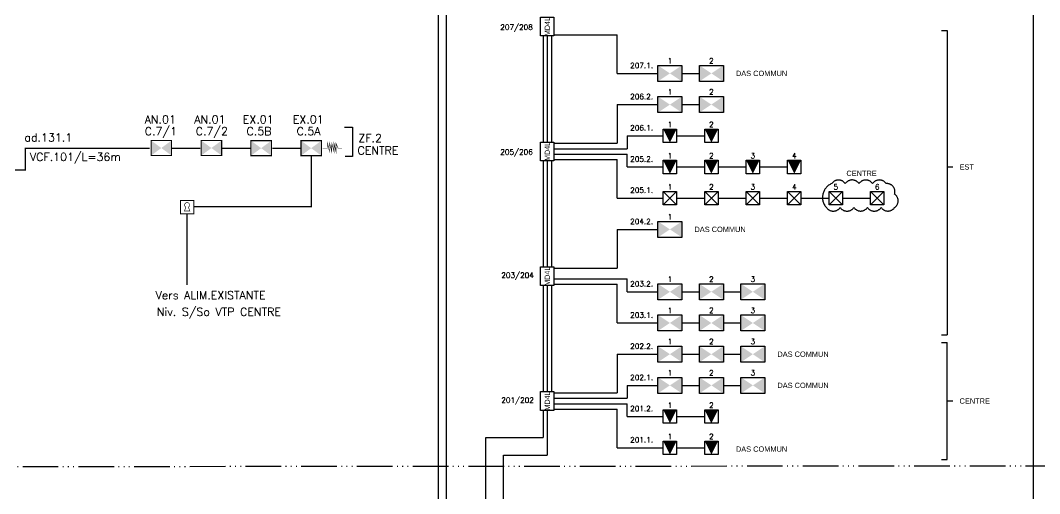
# Model space of a CAD drawing. Header units: millimetres. Extents: x 3366 to 4352, y -3415 to -2128.
# Drawn here: x 3796.2 to 4139.2, y -3097.8 to -2938.5 of the extents above; entities that cross this region are included whole.
import ezdxf
from ezdxf.enums import TextEntityAlignment as Align

# ---------------------------------------------------------------- set-up
doc = ezdxf.new("R2010")
doc.units = ezdxf.units.MM
for name, pattern in [('ACAD_ISO06W100', [37.5, 24, -3, 0.5, -3, 0.5, -3, 0.5, -3]), ('CACHE2', [4.7625, 3.175, -1.5875]), ('CONTINU', [0]), ('SLD', [0])]:
    doc.linetypes.add(name, pattern=pattern)
for name, color, linetype in [('CCF', 6, 'Continuous'), ('JCC-ADRESSAGE', 6, 'Continuous'), ('JCC-ALARME GENERALE SELECTIVE', 3, 'Continuous'), ('JCC-CABLE1', 90, 'CABLE1'), ('JCC-CABLE2', 1, 'CABLE2'), ('JCC-CABLE3', 4, 'CABLE3'), ('JCC-CABLE4', 210, 'CABLE4'), ('JCC-CABLE5', 160, 'CABLE5'), ('JCC-ELEMENT DEPORTE_4 L DAS', 1, 'Continuous'), ('JCC-SYNOPTIQUE', 7, 'ACAD_ISO06W100')]:
    doc.layers.add(name, color=color, linetype=linetype)
doc.layers.add('JCC-MD4L', color=1, linetype='Continuous', lineweight=0)
doc.layers.add('JCC-PCF', color=1, linetype='Continuous', lineweight=25)
doc.styles.add('HELVL', font='ROMAND.SHX')
doc.styles.add('TEXTE', font='romans.shx')
doc.linetypes.add('CABLE1', pattern='A,3,-0.2,["/",Standard,S=1,R=0,X=0,Y=-0.5],-0.9', length=4.1)
doc.linetypes.add('CABLE2', pattern='A,3,-0.2,["//",Standard,S=1,R=0,X=0,Y=-0.5],-1.9', length=5.1)
doc.linetypes.add('CABLE3', pattern='A,3,-0.3,["*",Standard,S=1,R=0,X=0,Y=-0.5],-1', length=4.3)
doc.linetypes.add('CABLE4', pattern='A,3,-0.3,["**",Standard,S=1,R=0,X=0,Y=-0.5],-2', length=5.3)
doc.linetypes.add('CABLE5', pattern='A,3,-0.3,["~",Standard,S=1.5,R=0,X=0,Y=-0.85],-1.3', length=4.6)

# ---------------------------------------------------------------- blocks, each defined once
blk = doc.blocks.new('MD4L')
at = {"layer": 'JCC-ELEMENT DEPORTE_4 L DAS', "color": 0}
blk.add_lwpolyline([(-3.5, 2.5), (3.5, 2.5), (3.5, -2.5), (-3.5, -2.5)], close=True, dxfattribs=at)
at = {"layer": 'JCC-ADRESSAGE', "style": 'TEXTE'}
blk.add_attdef('ADRESSE', text='', height=3, dxfattribs=at).set_placement((0, 5), align=Align.MIDDLE)
at = {"layer": 'JCC-ELEMENT DEPORTE_4 L DAS', "color": 0, "width": 0.8}
blk.add_text('MD4L', height=2, dxfattribs=at).set_placement((0, 0), align=Align.MIDDLE_CENTER)
blk = doc.blocks.new('alarme générale selective')
at = {"layer": 'JCC-ALARME GENERALE SELECTIVE', "color": 0}
for p, q in [((2.5, -2.5), (-2.5, 2.5)), ((-2.5, -2.5), (2.5, 2.5))]:
    blk.add_line(p, q, dxfattribs=at)
blk.add_lwpolyline([(-2.5, 2.5), (2.5, 2.5), (2.5, -2.5), (-2.5, -2.5)], close=True, dxfattribs=at)
at = {"layer": 'JCC-ADRESSAGE', "style": 'TEXTE'}
blk.add_attdef('ADRESSE', text='', height=3, dxfattribs=at).set_placement((0, 5), align=Align.MIDDLE)
blk = doc.blocks.new('pcf')
for p, q in [((-2.5, -2.5), (-2.5, 2.5)), ((-2.5, 2.5), (2.5, 2.5)), ((2.5, 2.5), (2.5, -2.5)), ((2.5, -2.5), (-2.5, -2.5))]:
    blk.add_line(p, q)
blk.add_lwpolyline([(0, 2.5, 5, 0, 0), (0, -2.5, 0, 0, 0)], format="xyseb")
at = {"flags": 1}
for tag, p in [('SURVEILLANCE', (0.47, 9.4)), ('SYMB_GRAPH', (0.3, 7.54)), ('SYMB_VIC', (-0.15, 5.75)), ('MODULE', (-0.31, 2.9)), ('SYMB_VISIODEF', (0, 1.25)), ('ADRESSE', (0, -1.5)), ('METIER', (-0.07, -4.13)), ('VARIANTE', (0, -9.75)), ('POSITION', (0.16, -7.82)), ('CENTRALE', (0, -11.19)), ('TYPE', (0.31, -12.52))]:
    blk.add_attdef(tag, text='', height=2.5, dxfattribs=at).set_placement(p, align=Align.CENTER)
for tag, p in [('LIBELLE', (0, 4)), ('LIBELLEZONE', (0, -6.5))]:
    blk.add_attdef(tag, text='', height=2.5).set_placement(p, align=Align.CENTER)
blk = doc.blocks.new('ccf')
blk.add_lwpolyline([(-4.5, 3), (4.5, 3), (4.5, -3), (-4.5, -3)], close=True)
for points in [[(-4.5, 3), (0, 0), (-4.5, -3), (0, 0)], [(4.5, 3), (0, 0), (4.5, -3), (0, 0)]]:
    blk.add_solid(points)
at = {"flags": 1}
for tag, p in [('SURVEILLANCE', (-0.4, 9.45)), ('SYMB_GRAPH', (-1.11, 8.01)), ('SYMB_VIC', (-0.3, 5.75)), ('MODULE', (-1.19, 2.95)), ('SYMB_VISIODEF', (0, 1.25)), ('ADRESSE', (0, -1.5)), ('METIER', (-0.22, -4.11)), ('POSITION', (-0.72, -7.78)), ('VARIANTE', (0, -9.75)), ('TYPE', (-0.89, -9.34)), ('CENTRALE', (-0.3, -11.63))]:
    blk.add_attdef(tag, text='', height=2.5, dxfattribs=at).set_placement(p, align=Align.CENTER)
for tag, p in [('LIBELLE', (0, 4)), ('LIBELLEZONE', (0, -6.5))]:
    blk.add_attdef(tag, text='', height=2.5).set_placement(p, align=Align.CENTER)
blk = doc.blocks.new("VOLETS D'AMENEE D'AIR DESENFUMAGE")
at = {"color": 3, "linetype": 'SLD', "const_width": 0.373}
blk.add_lwpolyline([(0, 5.12), (0, 0), (6.97, 0), (6.97, 5.12)], close=True, dxfattribs=at)
at = {"color": 3, "linetype": 'SLD'}
blk.add_solid([(0, 5.12), (0, 0), (6.97, 0), (6.97, 5.12)], dxfattribs=at)
blk = doc.blocks.new("VOLETS D'EXTRACTION DE DESENFUMAGE")
at = {"color": 1, "linetype": 'SLD', "const_width": 0.373}
blk.add_lwpolyline([(0, 5.12), (0, 0), (6.97, 0), (6.97, 5.12)], close=True, dxfattribs=at)
at = {"color": 1, "linetype": 'SLD'}
blk.add_solid([(0, 5.12), (0, 0), (6.97, 0), (6.97, 5.12)], dxfattribs=at)
blk = doc.blocks.new('ELEMENT TERMINAL DAS')
at = {"linetype": 'SLD', "const_width": 0.015}
blk.add_lwpolyline([(0, 0), (0.138, 0), (0.141, 0.131), (0.192, -0.09), (0.196, 0.138), (0.253, -0.09), (0.257, 0.138), (0.317, -0.09), (0.317, 0.138), (0.372, -0.09), (0.375, 0.131), (0.433, 0), (0.536, 0)], dxfattribs=at)
blk = doc.blocks.new('BOITIER RÉARMEMENT MOTEUR DE DESENFUMAGE')
at = {"linetype": 'Continuous', "const_width": 0.31}
blk.add_lwpolyline([(0, 4.52), (0, 0), (4.52, 0), (4.52, 4.52)], close=True, dxfattribs=at)
at = {"color": 1, "linetype": 'Continuous', "const_width": 0.2}
blk.add_lwpolyline([(2.71, 2.26, 3.408312), (1.81, 2.26), (1.38, 0.92), (3.2, 0.92), (2.71, 2.26)], format="xyb", dxfattribs=at)

msp = doc.modelspace()

# ---------------------------------------------------------------- linework, layer by layer
at = {"color": 0}
for p, q in [((3905.32, -2974.44), (3907.93, -2974.44)), ((3907.93, -2974.44), (3907.93, -2984.31)), ((3907.93, -2984.31), (3905.47, -2984.31))]:
    msp.add_line(p, q, dxfattribs=at)
at = {"color": 1, "linetype": 'CACHE2', "const_width": 0.45}
msp.add_lwpolyline([(4011.56, -3329.21), (4137.12, -3329.21), (4137.12, -2291.51), (4175.56, -2291.51), (4175.56, -2302.48)], dxfattribs=at)
at = {"color": 3, "const_width": 0.45}
for points in [[(3793.37, -2988.91), (3797.82, -2988.91), (3797.86, -2981.56), (3839.77, -2981.56)], [(3847.17, -2981.56), (3856.79, -2981.56)]]:
    msp.add_lwpolyline(points, dxfattribs=at)
at = {"color": 6, "linetype": 'CONTINU', "const_width": 0.45}
for points in [[(3894.08, -2984.05), (3894.08, -3001.25), (3854.57, -3001.25)], [(3852.31, -3003.62), (3852.31, -3027.55)]]:
    msp.add_lwpolyline(points, dxfattribs=at)
at = {"color": 30, "const_width": 0.45}
for points in [[(3864.19, -2981.56), (3873.81, -2981.56)], [(3881.04, -2981.56), (3890.66, -2981.56)]]:
    msp.add_lwpolyline(points, dxfattribs=at)
at = {"layer": 'JCC-CABLE1', "color": 1}
for p, q in [((3973.53, -2943.74), (3973.53, -2979.45)), ((3973.53, -2985.75), (3973.53, -3021.46)), ((3973.53, -3027.76), (3973.53, -3063.47)), ((3973.53, -3069.77), (3973.53, -3084.87)), ((3958.76, -3289.86), (3958.76, -3084.87)), ((3958.76, -3084.87), (3973.53, -3084.87))]:
    msp.add_line(p, q, dxfattribs=at)
at = {"layer": 'JCC-CABLE1'}
for p, q in [((3974.92, -2943.74), (3974.92, -2979.45)), ((3974.92, -2985.75), (3974.92, -3021.46)), ((3975.78, -2985.32), (3996.99, -2985.32)), ((3996.99, -2998.35), (3996.99, -2985.32)), ((3996.99, -2998.35), (4012.54, -2998.35)), ((4017.04, -2998.35), (4026.49, -2998.35)), ((4030.99, -2998.35), (4040.45, -2998.35)), ((4044.95, -2998.35), (4054.4, -2998.35)), ((4058.9, -2998.35), (4068.35, -2998.35)), ((4072.85, -2998.35), (4082.31, -2998.35)), ((3974.92, -3027.76), (3974.92, -3063.47))]:
    msp.add_line(p, q, dxfattribs=at)
msp.add_lwpolyline([(3936.8, -2343.32), (3936.8, -3291.65), (3881.77, -3291.65), (3881.77, -3322.38)], dxfattribs=at)
at = {"layer": 'JCC-CABLE2'}
for p, q in [((4000.45, -2977.35), (4012.54, -2977.35)), ((4000.45, -2977.35), (4000.45, -2981.69)), ((4017.04, -2977.35), (4026.49, -2977.35)), ((3975.78, -2981.69), (4000.45, -2981.69)), ((3975.78, -2983.5), (4000.45, -2983.5)), ((4000.45, -2987.85), (4000.45, -2983.5)), ((4000.45, -2987.85), (4012.54, -2987.85)), ((4017.04, -2987.85), (4026.49, -2987.85)), ((4030.99, -2987.85), (4040.45, -2987.85)), ((4044.95, -2987.85), (4054.4, -2987.85)), ((3975.78, -3067.53), (4000.45, -3067.53)), ((4000.45, -3071.87), (4000.45, -3067.53)), ((4000.45, -3071.87), (4012.54, -3071.87)), ((4017.04, -3071.87), (4026.49, -3071.87))]:
    msp.add_line(p, q, dxfattribs=at)
at = {"layer": 'JCC-CABLE3'}
for p, q in [((3972.13, -2943.74), (3972.13, -2979.45)), ((3972.13, -2985.75), (3972.13, -3021.46)), ((3972.13, -3027.76), (3972.13, -3063.47)), ((3972.13, -3069.77), (3972.13, -3078.9)), ((3952.79, -3078.9), (3972.13, -3078.9))]:
    msp.add_line(p, q, dxfattribs=at)
for points in [[(3899.48, -3377.5), (3899.48, -3396.94), (3861.52, -3396.94), (3861.52, -3293.43), (3939.58, -3293.43), (3939.58, -2346.11)], [(3887.65, -3377.5), (3887.65, -3394.33), (3864.13, -3394.33), (3864.13, -3295.64), (3952.79, -3295.64), (3952.79, -3078.9)]]:
    msp.add_lwpolyline(points, dxfattribs=at)
at = {"layer": 'JCC-CABLE4'}
for p, q in [((3975.78, -2943.31), (3996.99, -2943.31)), ((3996.99, -2956.34), (3996.99, -2943.31)), ((3996.99, -2956.34), (4010.74, -2956.34)), ((4018.84, -2956.34), (4024.73, -2956.34)), ((3996.99, -3008.85), (3996.99, -3021.89)), ((3996.99, -3008.85), (4010.74, -3008.85)), ((3975.78, -3021.89), (3996.99, -3021.89)), ((3996.99, -3050.87), (3996.99, -3063.9)), ((3996.99, -3050.87), (4010.74, -3050.87)), ((4018.84, -3050.87), (4024.73, -3050.87)), ((4032.79, -3050.87), (4038.68, -3050.87)), ((4000.45, -3061.37), (4010.74, -3061.37)), ((4000.45, -3061.37), (4000.45, -3065.71)), ((4018.84, -3061.37), (4024.73, -3061.37)), ((4032.79, -3061.37), (4038.68, -3061.37)), ((3975.78, -3063.9), (3996.99, -3063.9)), ((3975.78, -3065.71), (4000.45, -3065.71))]:
    msp.add_line(p, q, dxfattribs=at)
at = {"layer": 'JCC-CABLE4', "color": 31}
for p, q in [((3975.78, -3069.34), (3996.99, -3069.34)), ((3996.99, -3082.37), (3996.99, -3069.34)), ((3996.99, -3082.37), (4012.54, -3082.37)), ((4017.04, -3082.37), (4026.49, -3082.37))]:
    msp.add_line(p, q, dxfattribs=at)
at = {"layer": 'JCC-CABLE5', "linetype": 'CABLE5'}
for p, q in [((3996.99, -2966.84), (3996.99, -2979.88)), ((3996.99, -2966.84), (4010.74, -2966.84)), ((4018.84, -2966.84), (4024.73, -2966.84)), ((3975.78, -2979.88), (3996.99, -2979.88)), ((3975.78, -3025.52), (4000.45, -3025.52)), ((3975.78, -3027.33), (3996.99, -3027.33)), ((3996.99, -3040.36), (3996.99, -3027.33)), ((4000.45, -3029.86), (4000.45, -3025.52)), ((4000.45, -3029.86), (4010.74, -3029.86)), ((4018.84, -3029.86), (4024.73, -3029.86)), ((4032.79, -3029.86), (4038.68, -3029.86)), ((3996.99, -3040.36), (4010.74, -3040.36)), ((4018.84, -3040.36), (4024.73, -3040.36)), ((4032.79, -3040.36), (4038.68, -3040.36))]:
    msp.add_line(p, q, dxfattribs=at)
at = {"layer": 'JCC-SYNOPTIQUE', "color": 8, "linetype": 'ByBlock'}
for p, q in [((4106.16, -2941.9), (4108.08, -2941.9)), ((4108.08, -2941.9), (4108.08, -3044.3)), ((4108.08, -2987.85), (4110, -2987.85)), ((4106.16, -3044.3), (4108.08, -3044.3)), ((4106.16, -3046.92), (4108.08, -3046.92)), ((4108.08, -3086.32), (4108.08, -3046.92)), ((4108.08, -3066.62), (4110, -3066.62)), ((4106.16, -3086.32), (4108.08, -3086.32))]:
    msp.add_line(p, q, dxfattribs=at)
at = {"layer": 'JCC-SYNOPTIQUE', "color": 0, "ltscale": 0.5}
msp.add_line((3365.73, -3088.94), (4351.39, -3088.29), dxfattribs=at)
at = {"layer": 'JCC-SYNOPTIQUE', "color": 8}
msp.add_lwpolyline([(4067.45, -3001.5, 0.520567), (4072.08, -3001.5, 0.520567), (4076.71, -3001.5, 0.520567), (4081.24, -3001.5, 0.520567), (4085.87, -3001.5, 0.520567), (4090.41, -3001.5, 0.520567), (4090.41, -2996.97, 0.520567), (4087.59, -2993.43, 0.520567), (4082.97, -2993.43, 0.520567), (4078.43, -2993.43, 0.520567), (4073.8, -2993.43, 0.520567), (4069.27, -2993.43, 0.520567)], format="xyb", close=True, dxfattribs=at)

# ---------------------------------------------------------------- block references
at = {"linetype": 'Continuous'}
for name, p, xscale, yscale, zscale in [("VOLETS D'AMENEE D'AIR DESENFUMAGE", (3840.19, -2984), 0.9900000000000001, 0.9900000000000001, 0.9900000000000001), ("VOLETS D'AMENEE D'AIR DESENFUMAGE", (3857.05, -2984), 0.9900000000000001, 0.9900000000000001, 0.9900000000000001), ("VOLETS D'EXTRACTION DE DESENFUMAGE", (3873.78, -2984.05), 0.9900000000000001, 0.9900000000000001, 0.9900000000000001), ("VOLETS D'EXTRACTION DE DESENFUMAGE", (3890.63, -2984.05), 0.9900000000000001, 0.9900000000000001, 0.9900000000000001), ('ELEMENT TERMINAL DAS', (3897.9, -2981.53), 12.097701, 12.097701, 12.097701)]:
    msp.add_blockref(name, p, dxfattribs=dict(at, xscale=xscale, yscale=yscale, zscale=zscale))
msp.add_blockref('BOITIER RÉARMEMENT MOTEUR DE DESENFUMAGE', (3850.05, -3003.62), dxfattribs=at)
at = {"layer": 'CCF', "xscale": 0.9, "yscale": 0.9, "zscale": 0.9}
for p in [(4014.79, -2956.34), (4028.74, -2956.34), (4014.79, -2966.84), (4028.74, -2966.84), (4014.79, -3008.85), (4014.79, -3029.86), (4028.74, -3029.86), (4042.7, -3029.86), (4014.79, -3040.36), (4028.74, -3040.36), (4042.7, -3040.36), (4014.79, -3050.87), (4028.74, -3050.87), (4042.7, -3050.87), (4014.79, -3061.37), (4028.74, -3061.37), (4042.7, -3061.37)]:
    msp.add_blockref('ccf', p, dxfattribs=at)
at = {"layer": 'JCC-ALARME GENERALE SELECTIVE', "lineweight": 0, "xscale": 0.9, "yscale": 0.9, "zscale": 0.9}
for p in [(4014.79, -2998.35), (4028.74, -2998.35), (4042.7, -2998.35), (4056.65, -2998.35), (4070.6, -2998.35), (4084.56, -2998.35)]:
    msp.add_blockref('alarme générale selective', p, dxfattribs=at)
at = {"layer": 'JCC-MD4L', "lineweight": 0, "xscale": 0.9, "yscale": 0.9, "zscale": 0.9, "rotation": 90}
for p in [(3973.53, -2940.59), (3973.53, -2982.6), (3973.53, -3024.61), (3973.53, -3066.62)]:
    msp.add_blockref('MD4L', p, dxfattribs=at)
at = {"layer": 'JCC-PCF', "color": 6, "xscale": 0.9, "yscale": 0.9, "zscale": 0.9}
for p in [(4014.79, -2977.35), (4028.74, -2977.35), (4014.79, -2987.85), (4028.74, -2987.85), (4042.7, -2987.85), (4056.65, -2987.85), (4014.79, -3071.87), (4028.74, -3071.87), (4014.79, -3082.37), (4028.74, -3082.37)]:
    msp.add_blockref('pcf', p, dxfattribs=at)

# ---------------------------------------------------------------- texts
at = {"color": 0, "style": 'HELVL'}
for s, p in [('AN.01', (3838.04, -2973.21)), ('AN.01', (3854.73, -2973.21)), ('EX.01', (3871.04, -2973.21)), ('EX.01', (3887.89, -2973.21)), ('ad.131.1', (3797.56, -2979.29)), ('C.7/1', (3838.05, -2977.18)), ('C.7/2', (3855.21, -2977.18)), ('C.5B', (3872.32, -2977.18)), ('C.5A', (3889.17, -2977.18)), ('ZF.2', (3909.96, -2979.47)), ('VCF.101/L=36m', (3799.43, -2985.82)), ('Vers ALIM.EXISTANTE', (3841.73, -3032.38)), ('Niv. S/So VTP CENTRE', (3842.14, -3037.96))]:
    msp.add_text(s, height=2.722, dxfattribs=at).set_placement(p)
msp.add_text('CENTRE', height=2.722, dxfattribs=at).set_placement((3909.67, -2982.3), align=Align.MIDDLE_LEFT)
at = {"layer": 'JCC-ADRESSAGE', "style": 'TEXTE'}
for tag, p in [('207/208', (3963.18, -2940.93)), ('205/206', (3963.18, -2982.94)), ('203/204', (3963.53, -3024.44)), ('201/202', (3963.53, -3066.45))]:
    msp.add_attdef(tag, text='', height=1.8, dxfattribs=at).set_placement(p, align=Align.MIDDLE)
for tag, p in [('207.1.', (4005.27, -2953.66)), ('1', (4014.79, -2952.1)), ('2', (4028.74, -2952.1)), ('206.2.', (4005.27, -2964.16)), ('1', (4014.79, -2962.6)), ('2', (4028.74, -2962.6)), ('1', (4014.79, -2973.55)), ('2', (4028.74, -2973.55)), ('206.1.', (4005.27, -2974.67)), ('1', (4014.79, -2984.06)), ('2', (4028.74, -2984.06)), ('3', (4042.7, -2984.06)), ('4', (4056.65, -2984.06)), ('205.2.', (4005.27, -2985.17)), ('1', (4014.79, -2994.56)), ('2', (4028.74, -2994.56)), ('3', (4042.7, -2994.56)), ('4', (4056.65, -2994.56)), ('5', (4070.6, -2994.56)), ('6', (4084.56, -2994.56)), ('205.1.', (4005.27, -2995.67)), ('1', (4014.79, -3004.61)), ('204.2.', (4005.27, -3006.18)), ('1', (4014.79, -3025.62)), ('2', (4028.74, -3025.62)), ('3', (4042.7, -3025.62)), ('203.2.', (4005.27, -3027.18)), ('1', (4014.79, -3036.12)), ('2', (4028.74, -3036.12)), ('3', (4042.7, -3036.12)), ('203.1.', (4005.27, -3037.68)), ('1', (4014.79, -3046.62)), ('2', (4028.74, -3046.62)), ('3', (4042.7, -3046.62)), ('202.2.', (4005.27, -3048.19)), ('202.1.', (4005.27, -3058.69)), ('1', (4014.79, -3057.13)), ('2', (4028.74, -3057.13)), ('3', (4042.7, -3057.13)), ('201.2.', (4005.27, -3069.19)), ('1', (4014.79, -3068.08)), ('2', (4028.74, -3068.08)), ('201.1.', (4005.27, -3079.69)), ('1', (4014.79, -3078.58)), ('2', (4028.74, -3078.58))]:
    msp.add_attdef(tag, text='', height=1.8, dxfattribs=at).set_placement(p, align=Align.MIDDLE_CENTER)
at = {"layer": 'JCC-SYNOPTIQUE', "color": 8}
for s, p in [('DAS COMMUN', (4037, -2956.34)), ('EST', (4112.26, -2987.85)), ('CENTRE', (4074.18, -2989.98)), ('DAS COMMUN', (4023.05, -3008.85)), ('DAS COMMUN', (4050.96, -3050.87)), ('DAS COMMUN', (4050.96, -3061.37)), ('CENTRE', (4112.26, -3066.62)), ('DAS COMMUN', (4037, -3082.82))]:
    msp.add_text(s, height=1.8, dxfattribs=at).set_placement(p, align=Align.MIDDLE_LEFT)

doc.saveas('drawing.dxf')
